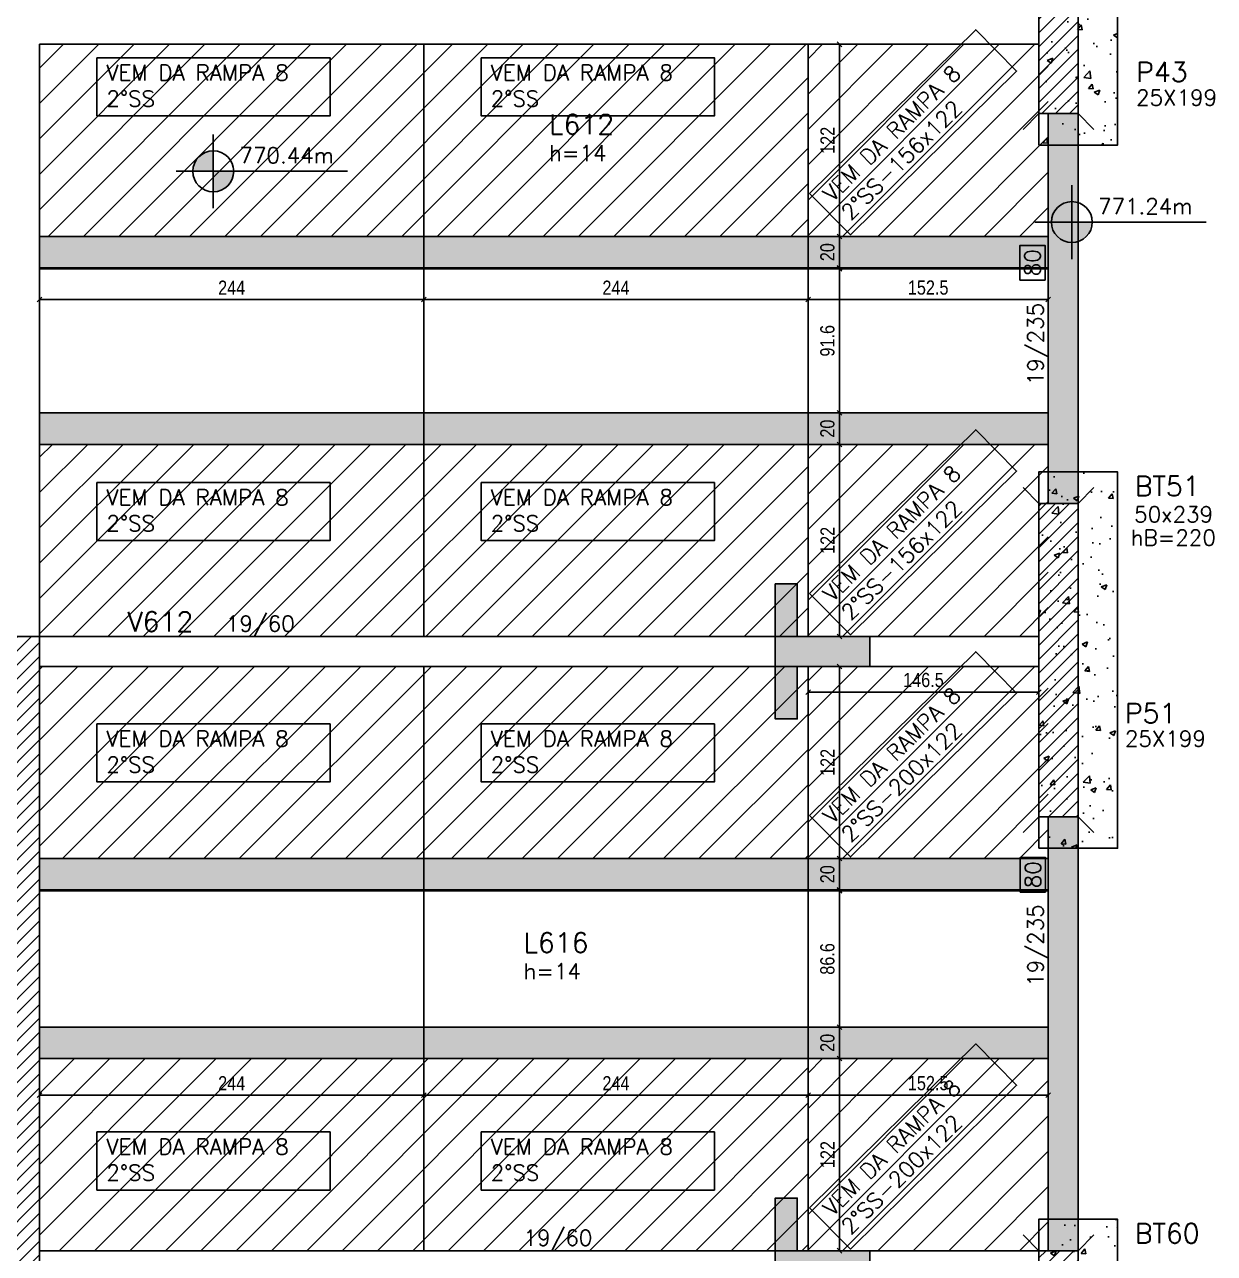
# Model space of a CAD drawing. Extents: x 1860 to 8661, y -614 to 3837.
# Drawn here: x 6641 to 7397, y 1947 to 2727 of the extents above; entities that cross this region are included whole.
import ezdxf
from ezdxf.enums import TextEntityAlignment as Align

# ---------------------------------------------------------------- set-up
doc = ezdxf.new("R2010")
doc.units = 0
for name, color, linetype in [('COTA', 241, 'Continuous'), ('F-BLOCOS', 3, 'Continuous'), ('F-BLOCOS-DIM', 2, 'Continuous'), ('F-BLOCOS-HACH', 1, 'Continuous'), ('F-BLOCOS-NOME', 3, 'Continuous'), ('F-CORTE', 4, 'Continuous'), ('F-DESNIVEL-7', 40, 'Continuous'), ('F-LAJES-DIM', 2, 'Continuous'), ('F-LAJES-NOME', 4, 'Continuous'), ('F-NÍVEL-PLANTA', 2, 'Continuous'), ('F-PILARES-DIM', 172, 'Continuous'), ('F-PILARES-HACH', 174, 'Continuous'), ('F-PILARES-N', 170, 'Continuous'), ('F-PILARES-NASCE', 4, 'Continuous'), ('F-PILARES-NOME', 170, 'Continuous'), ('F-PILARES-S', 170, 'Continuous'), ('F-SOLIDO-CORTE', 71, 'Continuous'), ('F-TEXTO', 6, 'Continuous'), ('F-VIGAS', 3, 'Continuous'), ('F-VIGAS-DIM', 2, 'Continuous'), ('F-VIGAS-NOME', 4, 'Continuous'), ('Painéis', 200, 'Continuous')]:
    doc.layers.add(name, color=color, linetype=linetype)
doc.layers.add('Hachura', color=251, linetype='Continuous', lineweight=9)
doc.styles.add('COTA TECNICA-50', font='techl___.ttf', dxfattribs={"height": 9})
doc.styles.add('MCP', font='romans.shx')
doc.styles.add('ROMANS', font='romans.shx')
doc.dimstyles.new('COTA PAINEL-50', dxfattribs={"dimtxt": 9, "dimasz": 3, "dimexe": 3, "dimexo": 3, "dimgap": 3, "dimtad": 1, "dimdec": 1, "dimzin": 12, "dimdsep": 46, "dimtxsty": 'COTA TECNICA-50', "dimblk1": 'OBLIQUE', "dimblk2": 'OBLIQUE', "dimsah": 1, "dimcen": 0.9, "dimclrd": 4, "dimclre": 4, "dimclrt": 240, "dimadec": 1, "dimazin": 3, "dimtfac": 1, "dimtdec": 1, "dimtmove": 0, "dimatfit": 3, "dimfxl": 1, "dimtolj": 1, "dimtzin": 12, "dimarcsym": 0})
pattern_1 = [(50, (4050.863, 1455.262), (35.863, -3.1376), [3.75, -41.25]), (355, (4050.863, 1455.262), (-6.93757, 37.6096), [3, -33]), (100.4514, (4053.85, 1455), (28.92544, 34.472), [3.187, -35.0571]), (46.1842, (4050.863, 1465.26), (53.36207, -8.27596), [5.625, -61.875]), (96.6356, (4055.31, 1464.57), (46.7331, 48.7059), [4.7805, -52.5857]), (351.1842, (4050.86, 1465.26), (46.7331, 48.7059), [4.5, -49.5]), (21, (4055.863, 1462.762), (29.84535, -20.13094), [3.75, -41.25]), (326, (4055.863, 1462.762), (12.16577, 36.2575), [3, -33]), (71.4514, (4058.35, 1461.085), (42.01112, 16.12656), [3.187, -35.0571]), (37.5, (4050.863, 1455.262), (0.607993, 16.644693), [0, -32.6, 0, -33.5, 0, -33.125]), (7.5, (4050.863, 1455.262), (13.15348, 19.72059), [0, -19.1, 0, -31.85, 0, -12.625]), (327.5, (4039.713, 1455.262), (26.69112, -1.127744), [0, -12.5, 0, -39, 0, -51.75]), (317.5, (4034.713, 1455.262), (29.15931, 5.00525), [0, -16.25, 0, -25.9, 0, -36.75])]
pattern_2 = [(45, (4050.8626, 11455.262), (-4.4194174, 4.4194174), [])]

# ---------------------------------------------------------------- blocks, each defined once
blk = doc.blocks.new('Nível - Planta')
at = {"layer": 'F-NÍVEL-PLANTA'}
h = blk.add_hatch(color=71, dxfattribs=at)
h.paths.add_polyline_path([(0, 0), (0, 0.26, 0.414214), (-0.26, 0)])
h.paths.add_polyline_path([(0.26, 0), (0, 0), (0, -0.26, 0.414214)])
for p, q in [((0, -0.469), (0, 0.469)), ((-0.469, 0), (1.704, 0))]:
    blk.add_line(p, q, dxfattribs=at)
blk.add_circle((0, 0), 0.26, dxfattribs=at)
at = {"layer": 'F-TEXTO', "color": 3, "style": 'MCP'}
blk.add_attdef('NÍVEL', (0.333, 0.102), '', height=0.2, dxfattribs=at)
blk = doc.blocks.new('*U7')
at = {"layer": 'F-VIGAS-DIM', "color": 1}
blk.add_lwpolyline([(0, 0), (22, 0), (22, 16), (0, 16)], close=True, dxfattribs=at)
at = {"layer": 'F-VIGAS-DIM', "style": 'MCP'}
blk.add_attdef('DIM', text='', height=10, dxfattribs=at).set_placement((11, 8), align=Align.MIDDLE_CENTER)
blk = doc.blocks.new('_Oblique')
at = {"color": 0, "linetype": 'ByBlock', "lineweight": -2}
blk.add_line((-0.5, -0.5), (0.5, 0.5), dxfattribs=at)
blk = doc.blocks.new('*D1486')
at = {"layer": 'Defpoints', "color": 0, "transparency": 16777216}
for p in [(7138.86, 2460.73), (7158.76, 2460.73), (7138.86, 2338.76)]:
    blk.add_point(p, dxfattribs=at)
at = {"layer": 'Painéis', "color": 4, "lineweight": -2, "transparency": 16777216}
for p, q in [((7141.86, 2460.73), (7161.76, 2460.73)), ((7158.76, 2338.76), (7158.76, 2460.73)), ((7141.86, 2338.76), (7161.76, 2338.76))]:
    blk.add_line(p, q, dxfattribs=at)
at = {"layer": 'Painéis', "color": 4, "lineweight": -2, "transparency": 16777216, "xscale": 3, "yscale": 3, "zscale": 3}
for p, rotation in [((7158.76, 2460.73), 90), ((7158.76, 2338.76), 270)]:
    blk.add_blockref('_Oblique', p, dxfattribs=dict(at, rotation=rotation))
at = {"layer": 'Painéis', "color": 240, "transparency": 16777216, "insert": (7151.21, 2399.75), "char_height": 9, "attachment_point": 5, "rotation": 90, "style": 'COTA TECNICA-50'}
blk.add_mtext('\\A1;122', dxfattribs=at)
blk = doc.blocks.new('*D1487')
at = {"layer": 'Defpoints', "color": 0, "transparency": 16777216}
for p in [(7138.86, 2480.73), (7158.76, 2480.73), (7138.86, 2460.73)]:
    blk.add_point(p, dxfattribs=at)
at = {"layer": 'Painéis', "color": 4, "lineweight": -2, "transparency": 16777216}
for p, q in [((7141.86, 2480.73), (7161.76, 2480.73)), ((7158.76, 2460.73), (7158.76, 2480.73)), ((7141.86, 2460.73), (7161.76, 2460.73))]:
    blk.add_line(p, q, dxfattribs=at)
at = {"layer": 'Painéis', "color": 4, "lineweight": -2, "transparency": 16777216, "xscale": 3, "yscale": 3, "zscale": 3}
for p, rotation in [((7158.76, 2480.73), 90), ((7158.76, 2460.73), 270)]:
    blk.add_blockref('_Oblique', p, dxfattribs=dict(at, rotation=rotation))
at = {"layer": 'Painéis', "color": 240, "transparency": 16777216, "insert": (7151.17, 2470.73), "char_height": 9, "attachment_point": 5, "rotation": 90, "style": 'COTA TECNICA-50'}
blk.add_mtext('\\A1;20', dxfattribs=at)
blk = doc.blocks.new('*D1488')
at = {"layer": 'Defpoints', "color": 0, "transparency": 16777216}
for p in [(7138.86, 2572.29), (7158.76, 2572.29), (7138.86, 2480.73)]:
    blk.add_point(p, dxfattribs=at)
at = {"layer": 'Painéis', "color": 4, "lineweight": -2, "transparency": 16777216}
for p, q in [((7141.86, 2572.29), (7161.76, 2572.29)), ((7158.76, 2480.73), (7158.76, 2572.29)), ((7141.86, 2480.73), (7161.76, 2480.73))]:
    blk.add_line(p, q, dxfattribs=at)
at = {"layer": 'Painéis', "color": 4, "lineweight": -2, "transparency": 16777216, "xscale": 3, "yscale": 3, "zscale": 3}
for p, rotation in [((7158.76, 2572.29), 90), ((7158.76, 2480.73), 270)]:
    blk.add_blockref('_Oblique', p, dxfattribs=dict(at, rotation=rotation))
at = {"layer": 'Painéis', "color": 240, "transparency": 16777216, "insert": (7151.15, 2526.51), "char_height": 9, "attachment_point": 5, "rotation": 90, "style": 'COTA TECNICA-50'}
blk.add_mtext('\\A1;91.6', dxfattribs=at)
blk = doc.blocks.new('*D1489')
at = {"layer": 'Defpoints', "color": 0, "transparency": 16777216}
for p in [(7138.86, 2592.79), (7158.76, 2592.79), (7138.86, 2572.79)]:
    blk.add_point(p, dxfattribs=at)
at = {"layer": 'Painéis', "color": 4, "lineweight": -2, "transparency": 16777216}
for p, q in [((7141.86, 2592.79), (7161.76, 2592.79)), ((7158.76, 2572.79), (7158.76, 2592.79)), ((7141.86, 2572.79), (7161.76, 2572.79))]:
    blk.add_line(p, q, dxfattribs=at)
at = {"layer": 'Painéis', "color": 4, "lineweight": -2, "transparency": 16777216, "xscale": 3, "yscale": 3, "zscale": 3}
for p, rotation in [((7158.76, 2592.79), 90), ((7158.76, 2572.79), 270)]:
    blk.add_blockref('_Oblique', p, dxfattribs=dict(at, rotation=rotation))
at = {"layer": 'Painéis', "color": 240, "transparency": 16777216, "insert": (7151.17, 2582.79), "char_height": 9, "attachment_point": 5, "rotation": 90, "style": 'COTA TECNICA-50'}
blk.add_mtext('\\A1;20', dxfattribs=at)
blk = doc.blocks.new('*D1490')
at = {"layer": 'Defpoints', "color": 0, "transparency": 16777216}
for p in [(7138.86, 2714.76), (7158.76, 2714.76), (7138.86, 2592.79)]:
    blk.add_point(p, dxfattribs=at)
at = {"layer": 'Painéis', "color": 4, "lineweight": -2, "transparency": 16777216}
for p, q in [((7141.86, 2714.76), (7161.76, 2714.76)), ((7158.76, 2592.79), (7158.76, 2714.76)), ((7141.86, 2592.79), (7161.76, 2592.79))]:
    blk.add_line(p, q, dxfattribs=at)
at = {"layer": 'Painéis', "color": 4, "lineweight": -2, "transparency": 16777216, "xscale": 3, "yscale": 3, "zscale": 3}
for p, rotation in [((7158.76, 2714.76), 90), ((7158.76, 2592.79), 270)]:
    blk.add_blockref('_Oblique', p, dxfattribs=dict(at, rotation=rotation))
at = {"layer": 'Painéis', "color": 240, "transparency": 16777216, "insert": (7151.21, 2653.78), "char_height": 9, "attachment_point": 5, "rotation": 90, "style": 'COTA TECNICA-50'}
blk.add_mtext('\\A1;122', dxfattribs=at)
blk = doc.blocks.new('*D1491')
at = {"layer": 'Defpoints', "color": 0, "transparency": 16777216}
for p in [(7138.86, 2070.73), (7158.76, 2070.73), (7138.86, 1948.76)]:
    blk.add_point(p, dxfattribs=at)
at = {"layer": 'Painéis', "color": 4, "lineweight": -2, "transparency": 16777216}
for p, q in [((7141.86, 2070.73), (7161.76, 2070.73)), ((7158.76, 1948.76), (7158.76, 2070.73)), ((7141.86, 1948.76), (7161.76, 1948.76))]:
    blk.add_line(p, q, dxfattribs=at)
at = {"layer": 'Painéis', "color": 4, "lineweight": -2, "transparency": 16777216, "xscale": 3, "yscale": 3, "zscale": 3}
for p, rotation in [((7158.76, 2070.73), 90), ((7158.76, 1948.76), 270)]:
    blk.add_blockref('_Oblique', p, dxfattribs=dict(at, rotation=rotation))
at = {"layer": 'Painéis', "color": 240, "transparency": 16777216, "insert": (7151.21, 2009.75), "char_height": 9, "attachment_point": 5, "rotation": 90, "style": 'COTA TECNICA-50'}
blk.add_mtext('\\A1;122', dxfattribs=at)
blk = doc.blocks.new('*D1492')
at = {"layer": 'Defpoints', "color": 0, "transparency": 16777216}
for p in [(7138.86, 2090.73), (7158.76, 2090.73), (7138.86, 2070.73)]:
    blk.add_point(p, dxfattribs=at)
at = {"layer": 'Painéis', "color": 4, "lineweight": -2, "transparency": 16777216}
for p, q in [((7141.86, 2090.73), (7161.76, 2090.73)), ((7158.76, 2070.73), (7158.76, 2090.73)), ((7141.86, 2070.73), (7161.76, 2070.73))]:
    blk.add_line(p, q, dxfattribs=at)
at = {"layer": 'Painéis', "color": 4, "lineweight": -2, "transparency": 16777216, "xscale": 3, "yscale": 3, "zscale": 3}
for p, rotation in [((7158.76, 2090.73), 90), ((7158.76, 2070.73), 270)]:
    blk.add_blockref('_Oblique', p, dxfattribs=dict(at, rotation=rotation))
at = {"layer": 'Painéis', "color": 240, "transparency": 16777216, "insert": (7151.17, 2080.73), "char_height": 9, "attachment_point": 5, "rotation": 90, "style": 'COTA TECNICA-50'}
blk.add_mtext('\\A1;20', dxfattribs=at)
blk = doc.blocks.new('*D1493')
at = {"layer": 'Defpoints', "color": 0, "transparency": 16777216}
for p in [(7138.86, 2177.29), (7158.76, 2177.29), (7138.86, 2090.73)]:
    blk.add_point(p, dxfattribs=at)
at = {"layer": 'Painéis', "color": 4, "lineweight": -2, "transparency": 16777216}
for p, q in [((7141.86, 2177.29), (7161.76, 2177.29)), ((7158.76, 2090.73), (7158.76, 2177.29)), ((7141.86, 2090.73), (7161.76, 2090.73))]:
    blk.add_line(p, q, dxfattribs=at)
at = {"layer": 'Painéis', "color": 4, "lineweight": -2, "transparency": 16777216, "xscale": 3, "yscale": 3, "zscale": 3}
for p, rotation in [((7158.76, 2177.29), 90), ((7158.76, 2090.73), 270)]:
    blk.add_blockref('_Oblique', p, dxfattribs=dict(at, rotation=rotation))
at = {"layer": 'Painéis', "color": 240, "transparency": 16777216, "insert": (7151.15, 2134.01), "char_height": 9, "attachment_point": 5, "rotation": 90, "style": 'COTA TECNICA-50'}
blk.add_mtext('\\A1;86.6', dxfattribs=at)
blk = doc.blocks.new('*D1494')
at = {"layer": 'Defpoints', "color": 0, "transparency": 16777216}
for p in [(7138.86, 2197.79), (7158.76, 2197.79), (7138.86, 2177.79)]:
    blk.add_point(p, dxfattribs=at)
at = {"layer": 'Painéis', "color": 4, "lineweight": -2, "transparency": 16777216}
for p, q in [((7141.86, 2197.79), (7161.76, 2197.79)), ((7158.76, 2177.79), (7158.76, 2197.79)), ((7141.86, 2177.79), (7161.76, 2177.79))]:
    blk.add_line(p, q, dxfattribs=at)
at = {"layer": 'Painéis', "color": 4, "lineweight": -2, "transparency": 16777216, "xscale": 3, "yscale": 3, "zscale": 3}
for p, rotation in [((7158.76, 2197.79), 90), ((7158.76, 2177.79), 270)]:
    blk.add_blockref('_Oblique', p, dxfattribs=dict(at, rotation=rotation))
at = {"layer": 'Painéis', "color": 240, "transparency": 16777216, "insert": (7151.17, 2187.79), "char_height": 9, "attachment_point": 5, "rotation": 90, "style": 'COTA TECNICA-50'}
blk.add_mtext('\\A1;20', dxfattribs=at)
blk = doc.blocks.new('*D1495')
at = {"layer": 'Defpoints', "color": 0, "transparency": 16777216}
for p in [(7138.86, 2319.76), (7158.76, 2319.76), (7138.86, 2197.79)]:
    blk.add_point(p, dxfattribs=at)
at = {"layer": 'Painéis', "color": 4, "lineweight": -2, "transparency": 16777216}
for p, q in [((7141.86, 2319.76), (7161.76, 2319.76)), ((7158.76, 2197.79), (7158.76, 2319.76)), ((7141.86, 2197.79), (7161.76, 2197.79))]:
    blk.add_line(p, q, dxfattribs=at)
at = {"layer": 'Painéis', "color": 4, "lineweight": -2, "transparency": 16777216, "xscale": 3, "yscale": 3, "zscale": 3}
for p, rotation in [((7158.76, 2319.76), 90), ((7158.76, 2197.79), 270)]:
    blk.add_blockref('_Oblique', p, dxfattribs=dict(at, rotation=rotation))
at = {"layer": 'Painéis', "color": 240, "transparency": 16777216, "insert": (7151.21, 2258.78), "char_height": 9, "attachment_point": 5, "rotation": 90, "style": 'COTA TECNICA-50'}
blk.add_mtext('\\A1;122', dxfattribs=at)
blk = doc.blocks.new('*D1513')
at = {"layer": 'Defpoints', "color": 0, "transparency": 16777216}
for p in [(6650.86, 2572.29), (6894.86, 2572.29), (6894.86, 2552.65)]:
    blk.add_point(p, dxfattribs=at)
at = {"layer": 'Painéis', "color": 4, "lineweight": -2, "transparency": 16777216}
for p, q in [((6650.86, 2569.29), (6650.86, 2549.65)), ((6894.86, 2569.29), (6894.86, 2549.65)), ((6650.86, 2552.65), (6894.86, 2552.65))]:
    blk.add_line(p, q, dxfattribs=at)
at = {"layer": 'Painéis', "color": 4, "lineweight": -2, "transparency": 16777216, "xscale": 3, "yscale": 3, "zscale": 3, "rotation": 180}
blk.add_blockref('_Oblique', (6650.86, 2552.65), dxfattribs=at)
at = {"layer": 'Painéis', "color": 4, "lineweight": -2, "transparency": 16777216, "xscale": 3, "yscale": 3, "zscale": 3}
blk.add_blockref('_Oblique', (6894.86, 2552.65), dxfattribs=at)
at = {"layer": 'Painéis', "color": 240, "transparency": 16777216, "insert": (6772.86, 2560.21), "char_height": 9, "attachment_point": 5, "style": 'COTA TECNICA-50'}
blk.add_mtext('\\A1;244', dxfattribs=at)
blk = doc.blocks.new('*D1514')
at = {"layer": 'Defpoints', "color": 0, "transparency": 16777216}
for p in [(6894.86, 2570.59), (7138.86, 2572.29), (7138.86, 2552.65)]:
    blk.add_point(p, dxfattribs=at)
at = {"layer": 'Painéis', "color": 4, "lineweight": -2, "transparency": 16777216}
for p, q in [((6894.86, 2567.59), (6894.86, 2549.65)), ((7138.86, 2569.29), (7138.86, 2549.65)), ((6894.86, 2552.65), (7138.86, 2552.65))]:
    blk.add_line(p, q, dxfattribs=at)
at = {"layer": 'Painéis', "color": 4, "lineweight": -2, "transparency": 16777216, "xscale": 3, "yscale": 3, "zscale": 3, "rotation": 180}
blk.add_blockref('_Oblique', (6894.86, 2552.65), dxfattribs=at)
at = {"layer": 'Painéis', "color": 4, "lineweight": -2, "transparency": 16777216, "xscale": 3, "yscale": 3, "zscale": 3}
blk.add_blockref('_Oblique', (7138.86, 2552.65), dxfattribs=at)
at = {"layer": 'Painéis', "color": 240, "transparency": 16777216, "insert": (7016.86, 2560.21), "char_height": 9, "attachment_point": 5, "style": 'COTA TECNICA-50'}
blk.add_mtext('\\A1;244', dxfattribs=at)
blk = doc.blocks.new('*D1515')
at = {"layer": 'Defpoints', "color": 0, "transparency": 16777216}
for p in [(7138.86, 2572.29), (7291.36, 2572.29), (7291.36, 2552.65)]:
    blk.add_point(p, dxfattribs=at)
at = {"layer": 'Painéis', "color": 4, "lineweight": -2, "transparency": 16777216}
for p, q in [((7138.86, 2569.29), (7138.86, 2549.65)), ((7291.36, 2569.29), (7291.36, 2549.65)), ((7138.86, 2552.65), (7291.36, 2552.65))]:
    blk.add_line(p, q, dxfattribs=at)
at = {"layer": 'Painéis', "color": 4, "lineweight": -2, "transparency": 16777216, "xscale": 3, "yscale": 3, "zscale": 3, "rotation": 180}
blk.add_blockref('_Oblique', (7138.86, 2552.65), dxfattribs=at)
at = {"layer": 'Painéis', "color": 4, "lineweight": -2, "transparency": 16777216, "xscale": 3, "yscale": 3, "zscale": 3}
blk.add_blockref('_Oblique', (7291.36, 2552.65), dxfattribs=at)
at = {"layer": 'Painéis', "color": 240, "transparency": 16777216, "insert": (7215.11, 2560.25), "char_height": 9, "attachment_point": 5, "style": 'COTA TECNICA-50'}
blk.add_mtext('\\A1;152.5', dxfattribs=at)
blk = doc.blocks.new('*D1516')
at = {"layer": 'Defpoints', "color": 0, "transparency": 16777216}
for p in [(6650.86, 2070.73), (6894.86, 2070.73), (6894.86, 2047.5)]:
    blk.add_point(p, dxfattribs=at)
at = {"layer": 'Painéis', "color": 4, "lineweight": -2, "transparency": 16777216}
for p, q in [((6650.86, 2067.73), (6650.86, 2044.5)), ((6894.86, 2067.73), (6894.86, 2044.5)), ((6650.86, 2047.5), (6894.86, 2047.5))]:
    blk.add_line(p, q, dxfattribs=at)
at = {"layer": 'Painéis', "color": 4, "lineweight": -2, "transparency": 16777216, "xscale": 3, "yscale": 3, "zscale": 3, "rotation": 180}
blk.add_blockref('_Oblique', (6650.86, 2047.5), dxfattribs=at)
at = {"layer": 'Painéis', "color": 4, "lineweight": -2, "transparency": 16777216, "xscale": 3, "yscale": 3, "zscale": 3}
blk.add_blockref('_Oblique', (6894.86, 2047.5), dxfattribs=at)
at = {"layer": 'Painéis', "color": 240, "transparency": 16777216, "insert": (6772.86, 2055.06), "char_height": 9, "attachment_point": 5, "style": 'COTA TECNICA-50'}
blk.add_mtext('\\A1;244', dxfattribs=at)
blk = doc.blocks.new('*D1517')
at = {"layer": 'Defpoints', "color": 0, "transparency": 16777216}
for p in [(6894.86, 2070.73), (7138.86, 2047.5), (7138.86, 2047.5)]:
    blk.add_point(p, dxfattribs=at)
at = {"layer": 'Painéis', "color": 4, "lineweight": -2, "transparency": 16777216}
for p, q in [((6894.86, 2067.73), (6894.86, 2044.5)), ((6894.86, 2047.5), (7138.86, 2047.5))]:
    blk.add_line(p, q, dxfattribs=at)
at = {"layer": 'Painéis', "color": 4, "lineweight": -2, "transparency": 16777216, "xscale": 3, "yscale": 3, "zscale": 3, "rotation": 180}
blk.add_blockref('_Oblique', (6894.86, 2047.5), dxfattribs=at)
at = {"layer": 'Painéis', "color": 4, "lineweight": -2, "transparency": 16777216, "xscale": 3, "yscale": 3, "zscale": 3}
blk.add_blockref('_Oblique', (7138.86, 2047.5), dxfattribs=at)
at = {"layer": 'Painéis', "color": 240, "transparency": 16777216, "insert": (7016.86, 2055.06), "char_height": 9, "attachment_point": 5, "style": 'COTA TECNICA-50'}
blk.add_mtext('\\A1;244', dxfattribs=at)
blk = doc.blocks.new('*D1518')
at = {"layer": 'Defpoints', "color": 0, "transparency": 16777216}
for p in [(7138.86, 2047.5), (7291.36, 2047.5), (7291.36, 2047.5)]:
    blk.add_point(p, dxfattribs=at)
at = {"layer": 'Painéis', "color": 4, "lineweight": -2, "transparency": 16777216}
blk.add_line((7138.86, 2047.5), (7291.36, 2047.5), dxfattribs=at)
at = {"layer": 'Painéis', "color": 4, "lineweight": -2, "transparency": 16777216, "xscale": 3, "yscale": 3, "zscale": 3, "rotation": 180}
blk.add_blockref('_Oblique', (7138.86, 2047.5), dxfattribs=at)
at = {"layer": 'Painéis', "color": 4, "lineweight": -2, "transparency": 16777216, "xscale": 3, "yscale": 3, "zscale": 3}
blk.add_blockref('_Oblique', (7291.36, 2047.5), dxfattribs=at)
at = {"layer": 'Painéis', "color": 240, "transparency": 16777216, "insert": (7215.11, 2055.1), "char_height": 9, "attachment_point": 5, "style": 'COTA TECNICA-50'}
blk.add_mtext('\\A1;152.5', dxfattribs=at)
blk = doc.blocks.new('*D1523')
at = {"layer": 'Defpoints', "color": 0, "transparency": 16777216}
for p in [(7138.86, 2319.76), (7285.36, 2319.76), (7285.36, 2303.48)]:
    blk.add_point(p, dxfattribs=at)
at = {"layer": 'Painéis', "color": 4, "lineweight": -2, "transparency": 16777216}
for p, q in [((7138.86, 2316.76), (7138.86, 2300.48)), ((7285.36, 2316.76), (7285.36, 2300.48)), ((7138.86, 2303.48), (7285.36, 2303.48))]:
    blk.add_line(p, q, dxfattribs=at)
at = {"layer": 'Painéis', "color": 4, "lineweight": -2, "transparency": 16777216, "xscale": 3, "yscale": 3, "zscale": 3, "rotation": 180}
blk.add_blockref('_Oblique', (7138.86, 2303.48), dxfattribs=at)
at = {"layer": 'Painéis', "color": 4, "lineweight": -2, "transparency": 16777216, "xscale": 3, "yscale": 3, "zscale": 3}
blk.add_blockref('_Oblique', (7285.36, 2303.48), dxfattribs=at)
at = {"layer": 'Painéis', "color": 240, "transparency": 16777216, "insert": (7212.11, 2311.08), "char_height": 9, "attachment_point": 5, "style": 'COTA TECNICA-50'}
blk.add_mtext('\\A1;146.5', dxfattribs=at)

msp = doc.modelspace()

# ---------------------------------------------------------------- hatches: boundary and pattern name
at = {"layer": 'F-BLOCOS-HACH', "linetype": 'Continuous'}
h = msp.add_hatch(dxfattribs=at)
h.set_pattern_fill('AR-CONC', color=256, scale=5)
h.set_pattern_definition(pattern_1)
h.paths.add_polyline_path([(7285.36, 2650.76), (7335.36, 2650.76), (7335.36, 2889.76), (7285.36, 2889.76)])
h = msp.add_hatch(dxfattribs=at)
h.set_pattern_fill('AR-CONC', color=256, scale=5)
h.set_pattern_definition(pattern_1)
h.paths.add_polyline_path([(7285.36, 2204.26), (7335.36, 2204.26), (7335.36, 2443.26), (7285.36, 2443.26)])
h = msp.add_hatch(dxfattribs=at)
h.set_pattern_fill('AR-CONC', color=256, scale=5)
h.set_pattern_definition(pattern_1)
h.paths.add_polyline_path([(7285.36, 1729.76), (7335.36, 1729.76), (7335.36, 1968.76), (7285.36, 1968.76)])
at = {"layer": 'F-DESNIVEL-7', "linetype": 'Continuous'}
for points in [[(7291.36, 2670.76), (7310.36, 2670.76), (7310.36, 2423.26), (7291.36, 2423.26)], [(7291.36, 1948.76), (7310.36, 1948.76), (7310.36, 2224.26), (7291.36, 2224.26)]]:
    msp.add_hatch(color=256, dxfattribs=at).paths.add_polyline_path(points)
at = {"layer": 'F-PILARES-HACH', "linetype": 'Continuous'}
h = msp.add_hatch(dxfattribs=at)
h.set_pattern_fill('ANSI31', color=256, scale=50, style=0)
h.set_pattern_definition(pattern_2)
h.paths.add_polyline_path([(7285.36, 2670.76), (7310.36, 2670.76), (7310.36, 2869.76), (7285.36, 2869.76)], flags=16)
h = msp.add_hatch(dxfattribs=at)
h.set_pattern_fill('ANSI31', color=256, scale=50, style=0)
h.set_pattern_definition(pattern_2)
h.paths.add_polyline_path([(7285.36, 2224.26), (7310.36, 2224.26), (7310.36, 2423.26), (7285.36, 2423.26)], flags=16)
h = msp.add_hatch(dxfattribs=at)
h.set_pattern_fill('ANSI31', color=256, scale=50, style=0)
h.set_pattern_definition(pattern_2)
h.paths.add_polyline_path([(6590.86, 1929.76), (6650.86, 1929.76), (6650.86, 2338.76), (6590.86, 2338.76)], flags=16)
h = msp.add_hatch(dxfattribs=at)
h.set_pattern_fill('ANSI31', color=256, scale=50, style=0)
h.set_pattern_definition(pattern_2)
h.paths.add_polyline_path([(7285.36, 1749.76), (7310.36, 1749.76), (7310.36, 1948.76), (7285.36, 1948.76)], flags=16)
at = {"layer": 'F-SOLIDO-CORTE', "linetype": 'Continuous'}
for points in [[(7177.97, 2319.76), (7177.97, 2338.76), (7131.97, 2338.76), (7131.97, 2372.11), (7117.97, 2372.11), (7117.97, 2319.76), (7117.97, 2286.41), (7131.97, 2286.41), (7131.97, 2319.76)], [(7177.97, 1929.76), (7177.97, 1948.76), (7131.97, 1948.76), (7131.97, 1982.11), (7117.97, 1982.11), (7117.97, 1929.76), (7117.97, 1896.41), (7131.97, 1896.41), (7131.97, 1929.76)]]:
    msp.add_hatch(color=256, dxfattribs=at).paths.add_polyline_path(points, flags=16)
at = {"layer": 'Hachura', "linetype": 'ByBlock'}
h = msp.add_hatch(dxfattribs=at)
h.set_pattern_fill('ANSI31', color=256, scale=5)
h.paths.add_polyline_path([(7138.86, 2592.79), (7138.86, 2714.76), (6894.86, 2714.76), (6894.86, 2592.79)])
h.paths.add_polyline_path([(6894.86, 2592.79), (6894.86, 2714.76), (6650.86, 2714.76), (6650.86, 2592.79)])
h.paths.add_polyline_path([(6650.86, 2460.73), (6650.86, 2372.26), (6650.86, 2338.76), (6894.86, 2338.76), (6894.86, 2460.73)])
h.paths.add_polyline_path([(7138.86, 2338.76), (7138.86, 2460.73), (6894.86, 2460.73), (6894.86, 2338.76)])
h = msp.add_hatch(dxfattribs=at)
h.set_pattern_fill('ANSI31', color=256, scale=5)
h.set_pattern_definition([(45, (-313.196, -346.15), (-11.22532, 11.22532), [])])
h.paths.add_polyline_path([(7138.86, 2714.76), (7138.86, 2592.79), (7291.36, 2592.79), (7291.36, 2714.76)])
h = msp.add_hatch(color=256, dxfattribs=at)
h.dxf.hatch_style = 1
h.paths.add_polyline_path([(6894.86, 2572.79), (6894.86, 2592.79), (6650.86, 2592.79), (6650.86, 2572.79)])
h.paths.add_polyline_path([(7138.86, 2572.79), (7138.86, 2592.79), (6894.86, 2592.79), (6894.86, 2572.79)])
h.paths.add_polyline_path([(7138.86, 2592.79), (7138.86, 2572.79), (7273.35, 2572.79), (7273.35, 2587.08), (7289.35, 2587.08), (7289.35, 2572.79), (7291.36, 2572.79), (7291.36, 2592.79)])
h.paths.add_polyline_path([(7273.35, 2587.08), (7273.35, 2572.79), (7289.35, 2572.79), (7289.35, 2587.08)], flags=17)
h.paths.add_polyline_path([(7138.86, 2480.73), (7138.86, 2460.73), (7291.36, 2460.73), (7291.36, 2480.73)])
h.paths.add_polyline_path([(7138.86, 2460.73), (7138.86, 2480.73), (6894.86, 2480.73), (6894.86, 2460.73)])
h.paths.add_polyline_path([(6894.86, 2460.73), (6894.86, 2480.73), (6650.86, 2480.73), (6650.86, 2460.73)])
h = msp.add_hatch(dxfattribs=at)
h.set_pattern_fill('ANSI31', color=256, scale=5)
h.set_pattern_definition([(45, (-313.196, -600.178), (-11.22532, 11.22532), [])])
h.paths.add_polyline_path([(7138.86, 2460.73), (7138.86, 2338.76), (7291.36, 2338.76), (7291.36, 2460.73)])
h = msp.add_hatch(dxfattribs=at)
h.set_pattern_fill('ANSI31', color=256, scale=5)
h.paths.add_polyline_path([(6894.86, 2197.79), (6894.86, 2319.76), (6650.86, 2319.76), (6650.86, 2197.79)])
h.paths.add_polyline_path([(6894.86, 2319.76), (6894.86, 2197.79), (7138.86, 2197.79), (7138.86, 2319.76)])
h.paths.add_polyline_path([(7138.86, 1948.76), (7138.86, 2070.73), (6894.86, 2070.73), (6894.86, 1948.76)])
h.paths.add_polyline_path([(6894.86, 1948.76), (6894.86, 2070.73), (6650.86, 2070.73), (6650.86, 1948.76)])
h = msp.add_hatch(dxfattribs=at)
h.set_pattern_fill('ANSI31', color=256, scale=5)
h.set_pattern_definition([(45, (-313.196, -741.15), (-11.22532, 11.22532), [])])
h.paths.add_polyline_path([(7138.86, 2319.76), (7138.86, 2197.79), (7291.36, 2197.79), (7291.36, 2319.76)])
h = msp.add_hatch(color=256, dxfattribs=at)
h.dxf.hatch_style = 1
h.paths.add_polyline_path([(6650.86, 2197.79), (6650.86, 2177.79), (6894.86, 2177.79), (6894.86, 2197.79)])
h.paths.add_polyline_path([(6650.86, 2090.73), (6650.86, 2070.73), (6894.86, 2070.73), (6894.86, 2090.73)])
h.paths.add_polyline_path([(6894.86, 2090.73), (6894.86, 2070.73), (7138.86, 2070.73), (7138.86, 2090.73)])
h.paths.add_polyline_path([(7138.86, 2177.79), (7138.86, 2197.79), (6894.86, 2197.79), (6894.86, 2177.79)])
h.paths.add_polyline_path([(7138.86, 2197.79), (7138.86, 2177.79), (7273.6, 2177.79), (7273.6, 2197.79)])
h.paths.add_polyline_path([(7289.6, 2177.79), (7289.6, 2197.79), (7273.6, 2197.79), (7273.6, 2177.79)])
h.paths.add_polyline_path([(7138.86, 2090.73), (7138.86, 2070.73), (7291.36, 2070.73), (7291.36, 2090.73)])
h = msp.add_hatch(dxfattribs=at)
h.set_pattern_fill('ANSI31', color=256, scale=5)
h.set_pattern_definition([(45, (-313.196, -990.178), (-11.22532, 11.22532), [])])
h.paths.add_polyline_path([(7138.86, 2070.73), (7138.86, 1948.76), (7291.36, 1948.76), (7291.36, 2070.73)])

# ---------------------------------------------------------------- linework, layer by layer
at = {"layer": 'COTA'}
for points in [[(7139.86, 2620.09), (7245.34, 2724.04), (7271.22, 2697.78), (7165.74, 2593.83)], [(6687.29, 2706.2), (6835.38, 2706.2), (6835.38, 2669.33), (6687.29, 2669.33)], [(6931.29, 2706.2), (7079.38, 2706.2), (7079.38, 2669.33), (6931.29, 2669.33)], [(7139.86, 2366.06), (7245.34, 2470.01), (7271.22, 2443.75), (7165.74, 2339.8)], [(6687.29, 2436.49), (6835.38, 2436.49), (6835.38, 2399.62), (6687.29, 2399.62)], [(6931.29, 2436.49), (7079.38, 2436.49), (7079.38, 2399.62), (6931.29, 2399.62)], [(7139.86, 2225.09), (7245.34, 2329.04), (7271.22, 2302.78), (7165.74, 2198.83)], [(6687.29, 2283.25), (6835.38, 2283.25), (6835.38, 2246.38), (6687.29, 2246.38)], [(6931.29, 2283.25), (7079.38, 2283.25), (7079.38, 2246.38), (6931.29, 2246.38)], [(7139.86, 1976.06), (7245.34, 2080.01), (7271.22, 2053.75), (7165.74, 1949.8)], [(6687.29, 2024.13), (6835.38, 2024.13), (6835.38, 1987.26), (6687.29, 1987.26)], [(6931.29, 2024.13), (7079.38, 2024.13), (7079.38, 1987.26), (6931.29, 1987.26)]]:
    msp.add_lwpolyline(points, close=True, dxfattribs=at)
at = {"layer": 'F-BLOCOS', "color": 2, "linetype": 'Continuous'}
for points in [[(7285.36, 2650.76), (7335.36, 2650.76), (7335.36, 2889.76), (7285.36, 2889.76)], [(7285.36, 2204.26), (7335.36, 2204.26), (7335.36, 2443.26), (7285.36, 2443.26)], [(7285.36, 1729.76), (7335.36, 1729.76), (7335.36, 1968.76), (7285.36, 1968.76)]]:
    msp.add_lwpolyline(points, close=True, dxfattribs=at)
at = {"layer": 'F-CORTE', "linetype": 'Continuous'}
for points in [[(7117.97, 2372.11), (7117.97, 2319.76), (7117.97, 2286.41)], [(7131.97, 2286.41), (7131.97, 2319.76), (7177.97, 2319.76), (7177.97, 2338.76), (7131.97, 2338.76), (7131.97, 2372.11)], [(7117.97, 1982.11), (7117.97, 1929.76), (7117.97, 1896.41)], [(7131.97, 1896.41), (7131.97, 1929.76), (7177.97, 1929.76), (7177.97, 1948.76), (7131.97, 1948.76), (7131.97, 1982.11)]]:
    msp.add_lwpolyline(points, dxfattribs=at)
at = {"layer": 'F-PILARES-N', "linetype": 'Continuous'}
for points in [[(7285.36, 2670.76), (7310.36, 2670.76), (7310.36, 2869.76), (7285.36, 2869.76), (7285.36, 2670.76)], [(7285.36, 2224.26), (7310.36, 2224.26), (7310.36, 2423.26), (7285.36, 2423.26), (7285.36, 2224.26)]]:
    msp.add_lwpolyline(points, dxfattribs=at)
at = {"layer": 'F-PILARES-N'}
msp.add_lwpolyline([(7285.36, 1749.76), (7310.36, 1749.76), (7310.36, 1948.76), (7285.36, 1948.76), (7285.36, 1749.76)], dxfattribs=at)
at = {"layer": 'F-PILARES-NASCE', "linetype": 'Continuous'}
for p, q in [((7285.36, 2670.76), (7275.36, 2660.76)), ((7310.36, 2670.76), (7320.36, 2660.76)), ((7285.36, 2423.26), (7275.36, 2433.26)), ((7310.36, 2423.26), (7320.36, 2433.26)), ((7285.36, 2224.26), (7275.36, 2214.26)), ((7310.36, 2224.26), (7320.36, 2214.26))]:
    msp.add_line(p, q, dxfattribs=at)
at = {"layer": 'F-PILARES-NASCE'}
for p, q in [((7285.36, 1948.76), (7275.36, 1958.76)), ((7310.36, 1948.76), (7320.36, 1958.76))]:
    msp.add_line(p, q, dxfattribs=at)
at = {"layer": 'F-PILARES-S', "linetype": 'Continuous'}
msp.add_lwpolyline([(6590.86, 1929.76), (6650.86, 1929.76), (6650.86, 2338.76), (6590.86, 2338.76), (6590.86, 1929.76)], dxfattribs=at)
at = {"layer": 'F-SOLIDO-CORTE'}
for points in [[(7177.97, 2319.76), (7177.97, 2338.76), (7131.97, 2338.76), (7131.97, 2372.11), (7117.97, 2372.11), (7117.97, 2319.76), (7117.97, 2286.41), (7131.97, 2286.41), (7131.97, 2319.76), (7177.97, 2319.76)], [(7177.97, 1929.76), (7177.97, 1948.76), (7131.97, 1948.76), (7131.97, 1982.11), (7117.97, 1982.11), (7117.97, 1929.76), (7117.97, 1896.41), (7131.97, 1896.41), (7131.97, 1929.76), (7177.97, 1929.76)]]:
    msp.add_lwpolyline(points, dxfattribs=at)
at = {"layer": 'F-VIGAS'}
for points in [[(6650.86, 2372.26), (6650.86, 2714.76)], [(6650.86, 2714.76), (7285.36, 2714.76)], [(7291.36, 2670.76), (7291.36, 2423.26)], [(7310.36, 2423.26), (7310.36, 2670.76)], [(6650.86, 2338.76), (6650.86, 2372.26)], [(7285.36, 2338.76), (6650.86, 2338.76)], [(6650.86, 2319.76), (7285.36, 2319.76)], [(7291.36, 2224.26), (7291.36, 1948.76)], [(7310.36, 1948.76), (7310.36, 2224.26)], [(7285.36, 1948.76), (6650.86, 1948.76)]]:
    msp.add_lwpolyline(points, dxfattribs=at)
at = {"layer": 'Painéis'}
msp.add_line((6650.86, 2319.76), (6650.86, 1948.76), dxfattribs=at)
for points in [[(6894.86, 2338.76), (6894.86, 2714.76)], [(7138.86, 2338.76), (7138.86, 2714.76)], [(7291.36, 2592.79), (6650.86, 2592.79)], [(7291.36, 2572.79), (6650.86, 2572.79)], [(7291.36, 2572.29), (6650.86, 2572.29)], [(7291.36, 2480.73), (6650.86, 2480.73)], [(7291.36, 2460.73), (6650.86, 2460.73)], [(6894.86, 1948.76), (6894.86, 2319.76)], [(7138.86, 1948.76), (7138.86, 2319.76)], [(7291.36, 2197.79), (6650.86, 2197.79)], [(7291.36, 2177.79), (6650.86, 2177.79)], [(7291.36, 2177.29), (6650.86, 2177.29)], [(7291.36, 2090.73), (6650.86, 2090.73)], [(7291.36, 2070.73), (6650.86, 2070.73)]]:
    msp.add_lwpolyline(points, dxfattribs=at)

# ---------------------------------------------------------------- block references
at = {"layer": 'F-NÍVEL-PLANTA', "linetype": 'Continuous', "xscale": 50, "yscale": 50, "zscale": 50}
for p, values in [((6761.17, 2634.12), {'NÍVEL': '770.44m'}), ((7306.32, 2601.86), {'NÍVEL': '771.24m'})]:
    msp.add_blockref('Nível - Planta', p, dxfattribs=at).add_auto_attribs(values)
at = {"layer": 'F-VIGAS-DIM', "linetype": 'Continuous', "rotation": 90}
for p in [(7289.35, 2565.08), (7289.6, 2176.49)]:
    msp.add_blockref('*U7', p, dxfattribs=at).add_auto_attribs({'DIM': '80'})

# ---------------------------------------------------------------- texts
at = {"layer": 'COTA', "style": 'ROMANS'}
for s, p in [('VEM DA RAMPA 8', (6693.36, 2691.8)), ('VEM DA RAMPA 8', (6937.36, 2691.8)), ('2°SS', (6693.36, 2675.32)), ('2°SS', (6937.36, 2675.32)), ('VEM DA RAMPA 8', (6693.36, 2422.1)), ('VEM DA RAMPA 8', (6937.36, 2422.1)), ('2°SS', (6693.36, 2405.62)), ('2°SS', (6937.36, 2405.62)), ('VEM DA RAMPA 8', (6693.36, 2268.85)), ('VEM DA RAMPA 8', (6937.36, 2268.85)), ('2°SS', (6693.36, 2252.37)), ('2°SS', (6937.36, 2252.37)), ('VEM DA RAMPA 8', (6693.36, 2009.73)), ('VEM DA RAMPA 8', (6937.36, 2009.73)), ('2°SS', (6693.36, 1993.25)), ('2°SS', (6937.36, 1993.25))]:
    msp.add_text(s, height=10, dxfattribs=at).set_placement(p)
for s, p in [('VEM DA RAMPA 8', (7154.29, 2614.1)), ('2°SS-156x122', (7165.86, 2602.36)), ('VEM DA RAMPA 8', (7154.29, 2360.07)), ('2°SS-156x122', (7165.86, 2348.33)), ('VEM DA RAMPA 8', (7154.29, 2219.1)), ('2°SS-200x122', (7165.86, 2207.36)), ('VEM DA RAMPA 8', (7154.29, 1970.07)), ('2°SS-200x122', (7165.86, 1958.33))]:
    msp.add_text(s, height=10, rotation=44.58132, dxfattribs=at).set_placement(p)
at = {"layer": 'F-BLOCOS-DIM', "linetype": 'Continuous', "style": 'MCP'}
msp.add_text('50x239', height=10, dxfattribs=at).set_placement((7345.9, 2421.26), align=Align.TOP_LEFT)
msp.add_text(' hB=220', height=10, dxfattribs=at).set_placement((7336.91, 2396.44))
at = {"layer": 'F-BLOCOS-NOME', "linetype": 'Continuous', "style": 'MCP'}
for s, p in [('BT51', (7346.25, 2427.96)), ('BT60', (7346.25, 1953.46))]:
    msp.add_text(s, height=12.5, dxfattribs=at).set_placement(p)
at = {"layer": 'F-LAJES-DIM', "linetype": 'Continuous', "style": 'MCP'}
for p in [(6974.44, 2640.66), (6958.23, 2121.11)]:
    msp.add_text('h=14', height=10, dxfattribs=at).set_placement(p)
at = {"layer": 'F-LAJES-NOME', "linetype": 'Continuous', "style": 'MCP'}
for s, p in [('L612', (6974.44, 2657.66)), ('L616', (6958.23, 2138.11))]:
    msp.add_text(s, height=12.5, dxfattribs=at).set_placement(p)
at = {"layer": 'F-PILARES-DIM', "linetype": 'Continuous', "style": 'MCP'}
for p in [(7347.15, 2675.96), (7340.02, 2268.8)]:
    msp.add_text('25X199', height=10, dxfattribs=at).set_placement(p)
at = {"layer": 'F-PILARES-NOME', "linetype": 'Continuous', "style": 'MCP'}
for s, p in [('P43', (7347.15, 2690.96)), ('P51', (7340.02, 2283.8))]:
    msp.add_text(s, height=12.5, dxfattribs=at).set_placement(p)
at = {"layer": 'F-VIGAS-DIM', "linetype": 'Continuous', "style": 'MCP'}
for p in [(7288.24, 2498.26), (7288.24, 2116.39)]:
    msp.add_text('19/235', height=10, rotation=90, dxfattribs=at).set_placement(p)
for p in [(6769.17, 2341.89), (6958.17, 1951.89)]:
    msp.add_text('19/60', height=10, dxfattribs=at).set_placement(p)
at = {"layer": 'F-VIGAS-NOME', "linetype": 'Continuous', "style": 'MCP'}
msp.add_text('V612', height=12.5, dxfattribs=at).set_placement((6706.67, 2341.89))

# ---------------------------------------------------------------- dimensions: what is measured, and where the dimension line sits
at = {"layer": 'Painéis'}
for base, p1, p2, picture, middle in [((7158.76, 2714.76), (7138.86, 2592.79), (7138.86, 2714.76), '*D1490', (7151.21, 2653.78)), ((7158.76, 2572.29), (7138.86, 2480.73), (7138.86, 2572.29), '*D1488', (7151.15, 2526.51)), ((7158.76, 2319.76), (7138.86, 2197.79), (7138.86, 2319.76), '*D1495', (7151.21, 2258.78)), ((7158.76, 2177.29), (7138.86, 2090.73), (7138.86, 2177.29), '*D1493', (7151.15, 2134.01)), ((7158.76, 2090.73), (7138.86, 2070.73), (7138.86, 2090.73), '*D1492', (7151.17, 2080.73))]:
    dim = msp.add_linear_dim(base=base, p1=p1, p2=p2, angle=90, dimstyle='COTA PAINEL-50', override={"dimtmove": 1}, dxfattribs=at)
    dim.commit()
    dim.dimension.update_dxf_attribs({"geometry": picture, "text_midpoint": middle})
for base, p1, p2, picture, middle in [((7158.76, 2592.79), (7138.86, 2572.79), (7138.86, 2592.79), '*D1489', (7151.17, 2582.79)), ((7158.76, 2480.73), (7138.86, 2460.73), (7138.86, 2480.73), '*D1487', (7151.17, 2470.73)), ((7158.76, 2460.73), (7138.86, 2338.76), (7138.86, 2460.73), '*D1486', (7151.21, 2399.75)), ((7158.76, 2197.79), (7138.86, 2177.79), (7138.86, 2197.79), '*D1494', (7151.17, 2187.79)), ((7158.76, 2070.73), (7138.86, 1948.76), (7138.86, 2070.73), '*D1491', (7151.21, 2009.75))]:
    dim = msp.add_linear_dim(base=base, p1=p1, p2=p2, angle=90, dimstyle='COTA PAINEL-50', dxfattribs=at)
    dim.commit()
    dim.dimension.update_dxf_attribs({"geometry": picture, "text_midpoint": middle})
for base, p1, p2, picture, middle in [((6894.86, 2552.65), (6650.86, 2572.29), (6894.86, 2572.29), '*D1513', (6772.86, 2560.21)), ((7285.36, 2303.48), (7138.86, 2319.76), (7285.36, 2319.76), '*D1523', (7212.11, 2311.08)), ((6894.86, 2047.5), (6650.86, 2070.73), (6894.86, 2070.73), '*D1516', (6772.86, 2055.06))]:
    dim = msp.add_linear_dim(base=base, p1=p1, p2=p2, dimstyle='COTA PAINEL-50', dxfattribs=at)
    dim.commit()
    dim.dimension.update_dxf_attribs({"geometry": picture, "text_midpoint": middle})
for base, p1, p2, picture, middle in [((7138.86, 2552.65), (6894.86, 2570.59), (7138.86, 2572.29), '*D1514', (7016.86, 2560.21)), ((7291.36, 2552.65), (7138.86, 2572.29), (7291.36, 2572.29), '*D1515', (7215.11, 2560.25)), ((7138.86, 2047.5), (6894.86, 2070.73), (7138.86, 2047.5), '*D1517', (7016.86, 2055.06)), ((7291.36, 2047.5), (7138.86, 2047.5), (7291.36, 2047.5), '*D1518', (7215.11, 2055.1))]:
    dim = msp.add_linear_dim(base=base, p1=p1, p2=p2, dimstyle='COTA PAINEL-50', override={"dimtmove": 1}, dxfattribs=at)
    dim.commit()
    dim.dimension.update_dxf_attribs({"geometry": picture, "text_midpoint": middle})

doc.saveas('drawing.dxf')
